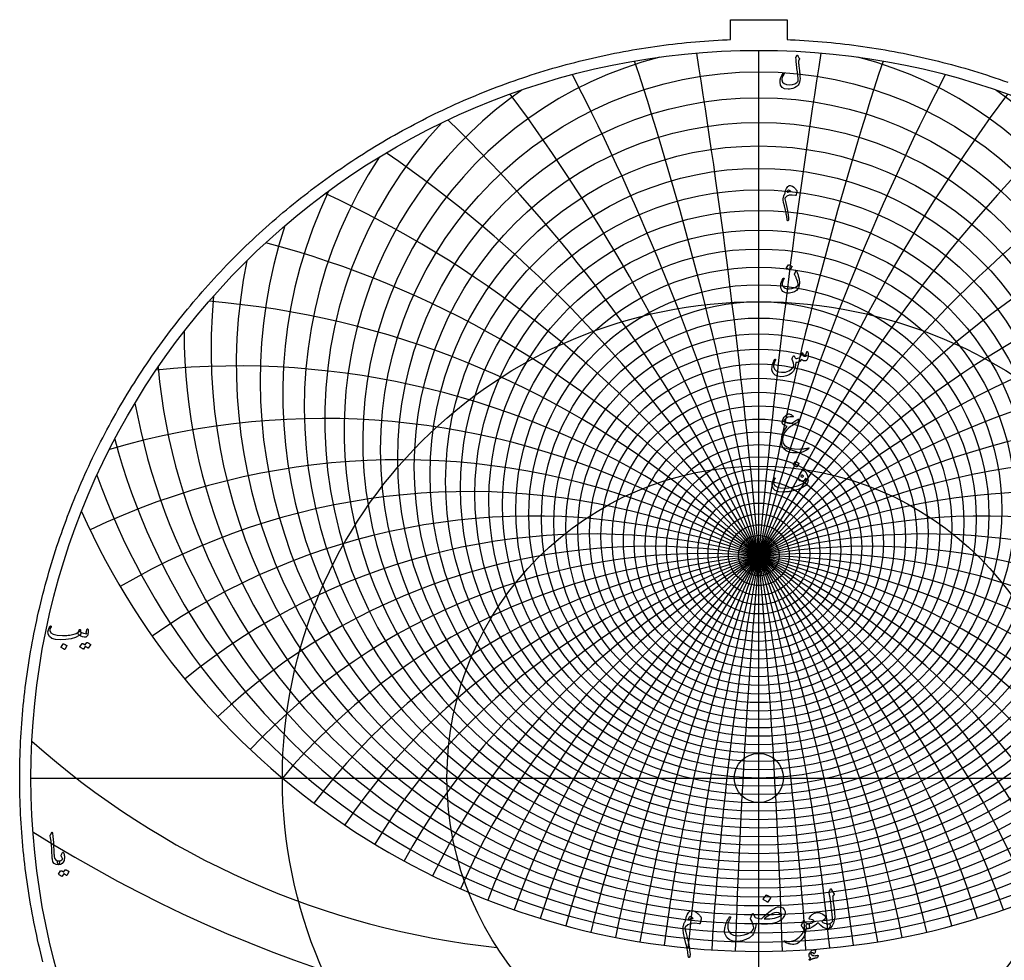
# Model space of a CAD drawing. Header units: millimetres. Extents: x -128 to 128, y -128 to 131.
# Drawn here: x -128 to 42.5, y -31.6 to 131.3 of the extents above; entities that cross this region are included whole.
import ezdxf

# ---------------------------------------------------------------- set-up
doc = ezdxf.new("R2010")
doc.units = ezdxf.units.MM
for name, color, linetype in [('CUT_INNER', 6, 'Continuous'), ('CUT_OUTER', 1, 'Continuous'), ('ENGRAVE', 7, 'Continuous'), ('ENGRAVE_FINE', 8, 'Continuous'), ('TEXT', 5, 'Continuous')]:
    doc.layers.add(name, color=color, linetype=linetype)

msp = doc.modelspace()

# ---------------------------------------------------------------- linework, layer by layer
at = {"layer": 'CUT_INNER'}
msp.add_circle((0, 0), 4.25, dxfattribs=at)
at = {"layer": 'CUT_OUTER'}
msp.add_lwpolyline([(-123.9224, -31.8503), (-124.1155, -31.0893), (-124.3039, -30.3272), (-124.4877, -29.5639), (-124.6667, -28.7995), (-124.8411, -28.034), (-125.0108, -27.2675), (-125.1757, -26.4999), (-125.336, -25.7313), (-125.4915, -24.9618), (-125.6423, -24.1913), (-125.7883, -23.42), (-125.9297, -22.6477), (-126.0663, -21.8746), (-126.1981, -21.1006), (-126.3252, -20.3259), (-126.4476, -19.5504), (-126.5651, -18.7742), (-126.6779, -17.9972), (-126.786, -17.2196), (-126.8893, -16.4413), (-126.9878, -15.6624), (-127.0815, -14.883), (-127.1704, -14.1029), (-127.2545, -13.3224), (-127.3339, -12.5413), (-127.4084, -11.7598), (-127.4782, -10.9778), (-127.5432, -10.1954), (-127.6033, -9.4126), (-127.6587, -8.6294), (-127.7092, -7.846), (-127.755, -7.0622), (-127.7959, -6.2782), (-127.832, -5.4939), (-127.8633, -4.7095), (-127.8898, -3.9248), (-127.9115, -3.1401), (-127.9283, -2.3551), (-127.9404, -1.5701), (-127.9476, -0.7851), (-127.95, 0), (-127.9476, 0.7851), (-127.9404, 1.5701), (-127.9283, 2.3551), (-127.9115, 3.1401), (-127.8898, 3.9248), (-127.8633, 4.7095), (-127.832, 5.4939), (-127.7959, 6.2782), (-127.755, 7.0622), (-127.7092, 7.846), (-127.6587, 8.6294), (-127.6033, 9.4126), (-127.5432, 10.1954), (-127.4782, 10.9778), (-127.4084, 11.7598), (-127.3339, 12.5413), (-127.2545, 13.3224), (-127.1704, 14.1029), (-127.0815, 14.883), (-126.9878, 15.6624), (-126.8893, 16.4413), (-126.786, 17.2196), (-126.6779, 17.9972), (-126.5651, 18.7742), (-126.4476, 19.5504), (-126.3252, 20.3259), (-126.1981, 21.1006), (-126.0663, 21.8746), (-125.9297, 22.6477), (-125.7883, 23.42), (-125.6423, 24.1913), (-125.4915, 24.9618), (-125.336, 25.7313), (-125.1757, 26.4999), (-125.0108, 27.2675), (-124.8411, 28.034), (-124.6667, 28.7995), (-124.4877, 29.5639), (-124.3039, 30.3272), (-124.1155, 31.0893), (-123.9224, 31.8503), (-123.7246, 32.6101), (-123.5222, 33.3686), (-123.3151, 34.1259), (-123.1034, 34.8819), (-122.8871, 35.6366), (-122.6661, 36.3899), (-122.4405, 37.1419), (-122.2103, 37.8925), (-121.9755, 38.6417), (-121.7361, 39.3894), (-121.4921, 40.1356), (-121.2436, 40.8803), (-120.9905, 41.6235), (-120.7328, 42.3651), (-120.4706, 43.1051), (-120.2038, 43.8434), (-119.9325, 44.5802), (-119.6567, 45.3152), (-119.3764, 46.0486), (-119.0916, 46.7802), (-118.8024, 47.51), (-118.5086, 48.2381), (-118.2104, 48.9643), (-117.9077, 49.6887), (-117.6006, 50.4113), (-117.2891, 51.1319), (-116.9731, 51.8506), (-116.6528, 52.5674), (-116.328, 53.2822), (-115.9989, 53.9949), (-115.6654, 54.7057), (-115.3276, 55.4144), (-114.9854, 56.1209), (-114.6389, 56.8254), (-114.288, 57.5278), (-113.9329, 58.2279), (-113.5735, 58.9259), (-113.2098, 59.6217), (-112.8418, 60.3152), (-112.4696, 61.0065), (-112.0932, 61.6954), (-111.7125, 62.382), (-111.3276, 63.0663), (-110.9386, 63.7482), (-110.5453, 64.4277), (-110.1479, 65.1048), (-109.7464, 65.7794), (-109.3407, 66.4516), (-108.9309, 67.1212), (-108.517, 67.7884), (-108.099, 68.4529), (-107.677, 69.1149), (-107.2509, 69.7743), (-106.8207, 70.4311), (-106.3865, 71.0852), (-105.9484, 71.7366), (-105.5062, 72.3854), (-105.0601, 73.0314), (-104.61, 73.6747), (-104.1559, 74.3151), (-103.698, 74.9528), (-103.2361, 75.5877), (-102.7704, 76.2197), (-102.3008, 76.8489), (-101.8273, 77.4751), (-101.35, 78.0985), (-100.8689, 78.7189), (-100.384, 79.3363), (-99.8953, 79.9508), (-99.4029, 80.5622), (-98.9067, 81.1706), (-98.4068, 81.776), (-97.9032, 82.3782), (-97.3958, 82.9774), (-96.8849, 83.5735), (-96.3703, 84.1664), (-95.852, 84.7561), (-95.3301, 85.3426), (-94.8047, 85.926), (-94.2757, 86.5061), (-93.7431, 87.0829), (-93.207, 87.6565), (-92.6674, 88.2267), (-92.1243, 88.7936), (-91.5778, 89.3572), (-91.0277, 89.9175), (-90.4743, 90.4743), (-89.9175, 91.0277), (-89.3572, 91.5778), (-88.7936, 92.1243), (-88.2267, 92.6674), (-87.6565, 93.207), (-87.0829, 93.7431), (-86.5061, 94.2757), (-85.926, 94.8047), (-85.3426, 95.3301), (-84.7561, 95.852), (-84.1664, 96.3703), (-83.5735, 96.8849), (-82.9774, 97.3958), (-82.3782, 97.9032), (-81.776, 98.4068), (-81.1706, 98.9067), (-80.5622, 99.4029), (-79.9508, 99.8953), (-79.3363, 100.384), (-78.7189, 100.8689), (-78.0985, 101.35), (-77.4751, 101.8273), (-76.8489, 102.3008), (-76.2197, 102.7704), (-75.5877, 103.2361), (-74.9528, 103.698), (-74.3151, 104.1559), (-73.6747, 104.61), (-73.0314, 105.0601), (-72.3854, 105.5062), (-71.7366, 105.9484), (-71.0852, 106.3865), (-70.4311, 106.8207), (-69.7743, 107.2509), (-69.1149, 107.677), (-68.4529, 108.099), (-67.7884, 108.517), (-67.1212, 108.9309), (-66.4516, 109.3407), (-65.7794, 109.7464), (-65.1048, 110.1479), (-64.4277, 110.5453), (-63.7482, 110.9386), (-63.0663, 111.3276), (-62.382, 111.7125), (-61.6954, 112.0932), (-61.0065, 112.4696), (-60.3152, 112.8418), (-59.6217, 113.2098), (-58.9259, 113.5735), (-58.2279, 113.9329), (-57.5278, 114.288), (-56.8254, 114.6389), (-56.1209, 114.9854), (-55.4144, 115.3276), (-54.7057, 115.6654), (-53.9949, 115.9989), (-53.2822, 116.328), (-52.5674, 116.6528), (-51.8506, 116.9731), (-51.1319, 117.2891), (-50.4113, 117.6006), (-49.6887, 117.9077), (-48.9643, 118.2104), (-48.2381, 118.5086), (-47.51, 118.8024), (-46.7802, 119.0916), (-46.0486, 119.3764), (-45.3152, 119.6567), (-44.5802, 119.9325), (-43.8434, 120.2038), (-43.1051, 120.4706), (-42.3651, 120.7328), (-41.6235, 120.9905), (-40.8803, 121.2436), (-40.1356, 121.4921), (-39.3894, 121.7361), (-38.6417, 121.9755), (-37.8925, 122.2103), (-37.1419, 122.4405), (-36.3899, 122.6661), (-35.6366, 122.8871), (-34.8819, 123.1034), (-34.1259, 123.3151), (-33.3686, 123.5222), (-32.6101, 123.7246), (-31.8503, 123.9224), (-31.0893, 124.1155), (-30.3272, 124.3039), (-29.5639, 124.4877), (-28.7995, 124.6667), (-28.034, 124.8411), (-27.2675, 125.0108), (-26.4999, 125.1757), (-25.7313, 125.336), (-24.9618, 125.4915), (-24.1913, 125.6423), (-23.42, 125.7883), (-22.6477, 125.9297), (-21.8746, 126.0663), (-21.1006, 126.1981), (-20.3259, 126.3252), (-19.5504, 126.4476), (-18.7742, 126.5651), (-17.9972, 126.6779), (-17.2196, 126.786), (-16.4413, 126.8893), (-15.6624, 126.9878), (-14.883, 127.0815), (-14.1029, 127.1704), (-13.3224, 127.2545), (-12.5413, 127.3339), (-11.7598, 127.4084), (-10.9778, 127.4782), (-10.1954, 127.5432), (-9.4126, 127.6033), (-8.6294, 127.6587), (-7.846, 127.7092), (-7.0622, 127.755), (-6.2782, 127.7959), (-5.4939, 127.832), (-4.9, 127.8557), (-4.9, 131.31), (4.9, 131.31), (4.9, 127.8557), (5.4939, 127.832), (6.2782, 127.7959), (7.0622, 127.755), (7.846, 127.7092), (8.6294, 127.6587), (9.4126, 127.6033), (10.1954, 127.5432), (10.9778, 127.4782), (11.7598, 127.4084), (12.5413, 127.3339), (13.3224, 127.2545), (14.1029, 127.1704), (14.883, 127.0815), (15.6624, 126.9878), (16.4413, 126.8893), (17.2196, 126.786), (17.9972, 126.6779), (18.7742, 126.5651), (19.5504, 126.4476), (20.3259, 126.3252), (21.1006, 126.1981), (21.8746, 126.0663), (22.6477, 125.9297), (23.42, 125.7883), (24.1913, 125.6423), (24.9618, 125.4915), (25.7313, 125.336), (26.4999, 125.1757), (27.2675, 125.0108), (28.034, 124.8411), (28.7995, 124.6667), (29.5639, 124.4877), (30.3272, 124.3039), (31.0893, 124.1155), (31.8503, 123.9224), (32.6101, 123.7246), (33.3686, 123.5222), (34.1259, 123.3151), (34.8819, 123.1034), (35.6366, 122.8871), (36.3899, 122.6661), (37.1419, 122.4405), (37.8925, 122.2103), (38.6417, 121.9755), (39.3894, 121.7361), (40.1356, 121.4921), (40.8803, 121.2436), (41.6235, 120.9905), (42.3651, 120.7328), (43.1051, 120.4706)], dxfattribs=at)
at = {"layer": 'ENGRAVE'}
for points in [[(0, -126), (0, 126)], [(-126, 0), (126, 0)]]:
    msp.add_lwpolyline(points, dxfattribs=at)
for centre, radius in [((0, 0), 126), ((0, 55.2876), 62.5035), ((0, 49.1469), 49.1469), ((0, 0), 82.4783), ((0, 44.8471), 37.6312), ((0, 41.8753), 27.3322), ((0, 39.9259), 17.826), ((0, 0), 53.9894), ((0, 38.8192), 8.7996), ((0, 38.4602), 1.68)]:
    msp.add_circle(centre, radius, dxfattribs=at)
for centre, radius, start, end in [((0, 64.1567), 78.6998, 146.549947, 33.450053), ((0, 77.3876), 99.4876, 180.039534, 359.960466), ((0, 98.2938), 128.3134, 203.97548, 336.02452), ((0, -69.2075), 107.6677, 40, 140), ((0, -69.2075), 107.6677, 40, 140), ((-30.3087, 113.1137), 143.2341, 228.168317, 263.981304)]:
    msp.add_arc(centre, radius, start, end, dxfattribs=at)
at = {"layer": 'ENGRAVE_FINE'}
for centre, radius in [((0, 56.8051), 65.4739), ((0, 53.8771), 59.6445), ((0, 52.5649), 56.8874), ((0, 51.3436), 54.2238), ((0, 50.2063), 51.6459), ((0, 48.16), 46.7204), ((0, 47.2408), 44.3606), ((0, 46.3848), 42.0623), ((0, 45.5881), 39.8207), ((0, 44.1586), 35.4898), ((0, 43.5196), 33.3926), ((0, 42.9277), 31.3361), ((0, 42.3803), 29.317), ((0, 41.4109), 25.3787), ((0, 40.9852), 23.4539), ((0, 40.5967), 21.5551), ((0, 40.2441), 19.6799), ((0, 39.6413), 15.991), ((0, 39.3891), 14.1729), ((0, 39.1685), 12.3697), ((0, 38.9787), 10.5792), ((0, 38.6894), 7.029), ((0, 38.5889), 5.2655), ((0, 38.5174), 3.5074), ((0, 38.4745), 1.7528)]:
    msp.add_circle(centre, radius, dxfattribs=at)
for centre, radius, start, end in [((0, 58.4392), 68.5662, 104.474496, 75.525504), ((-1230.6478, -69.2075), 1235.3486, 1.8208537, 9.0703161), ((-1230.6478, -69.2075), 1235.3486, 1.8208537, 9.0703161), ((1230.6478, -69.2075), 1235.3486, 170.9296839, 178.1791463), ((1230.6478, -69.2075), 1235.3486, 170.9296839, 178.1791463), ((-610.614, -69.2075), 620.0337, 3.6477373, 18.1709387), ((-610.614, -69.2075), 620.0337, 3.6477373, 18.1709387), ((610.614, -69.2075), 620.0337, 161.8290613, 176.3522627), ((610.614, -69.2075), 620.0337, 161.8290613, 176.3522627), ((-401.8214, -69.2075), 415.9962, 5.486755, 27.332415), ((-401.8214, -69.2075), 415.9962, 5.486755, 27.332415), ((401.8214, -69.2075), 415.9962, 152.667585, 174.513245), ((401.8214, -69.2075), 415.9962, 152.667585, 174.513245), ((0, 60.2006), 71.7922, 124.801633, 55.198367), ((-295.8147, -69.2075), 314.7994, 7.344159, 36.585691), ((-295.8147, -69.2075), 314.7994, 7.344159, 36.585691), ((295.8147, -69.2075), 314.7994, 143.414309, 172.655841), ((295.8147, -69.2075), 314.7994, 143.414309, 172.655841), ((0, 62.1018), 75.1651, 136.97823, 43.02177), ((-230.8942, -69.2075), 254.7636, 9.226433, 45.962094), ((-230.8942, -69.2075), 254.7636, 9.226433, 45.962094), ((230.8942, -69.2075), 254.7636, 134.037906, 170.773567), ((230.8942, -69.2075), 254.7636, 134.037906, 170.773567), ((-186.486, -69.2075), 215.3355, 11.140372, 55.492982), ((-186.486, -69.2075), 215.3355, 11.140372, 55.492982), ((186.486, -69.2075), 215.3355, 124.507018, 168.859628), ((186.486, -69.2075), 215.3355, 124.507018, 168.859628), ((0, 66.3813), 82.4134, 154.69046, 25.30954), ((-153.7655, -69.2075), 187.713, 13.093178, 65.208864), ((-153.7655, -69.2075), 187.713, 13.093178, 65.208864), ((153.7655, -69.2075), 187.713, 114.791136, 166.906822), ((153.7655, -69.2075), 187.713, 114.791136, 166.906822), ((0, 68.7939), 86.3252, 161.893034, 18.106966), ((-128.3134, -69.2075), 167.5013, 15.092561, 75.137638), ((-128.3134, -69.2075), 167.5013, 15.092561, 75.137638), ((128.3134, -69.2075), 167.5013, 104.862362, 164.907439), ((128.3134, -69.2075), 167.5013, 104.862362, 164.907439), ((0, 71.4156), 90.4572, 168.420935, 11.579065), ((-107.6677, -69.2075), 152.2652, 17.146853, 85.301517), ((-107.6677, -69.2075), 152.2652, 17.146853, 85.301517), ((0, 74.2707), 94.8348, 174.434401, 5.565599), ((107.6677, -69.2075), 152.2652, 94.698483, 162.853147), ((107.6677, -69.2075), 152.2652, 94.698483, 162.853147), ((-90.344, -69.2075), 140.5502, 19.26514, 95.711992), ((-90.344, -69.2075), 140.5502, 19.26514, 95.711992), ((0, 80.7995), 104.4497, 185.310853, 354.689147), ((90.344, -69.2075), 140.5502, 84.288008, 160.73486), ((90.344, -69.2075), 140.5502, 84.288008, 160.73486), ((0, 84.5452), 109.7614, 190.30301, 349.69699), ((-75.3898, -69.2075), 131.438, 21.457412, 106.362162), ((-75.3898, -69.2075), 131.438, 21.457412, 106.362162), ((75.3898, -69.2075), 131.438, 73.637838, 158.542588), ((75.3898, -69.2075), 131.438, 73.637838, 158.542588), ((0, 88.671), 115.4698, 195.057441, 344.942559), ((-62.162, -69.2075), 124.324, 23.734738, 115.544112), ((-62.162, -69.2075), 124.324, 23.734738, 115.544112), ((62.162, -69.2075), 124.324, 64.455888, 156.265262), ((62.162, -69.2075), 124.324, 64.455888, 156.265262), ((0, 93.2318), 121.6314, 199.606392, 340.393608), ((-50.2063, -69.2075), 118.7982, 26.109467, 120.519718), ((-50.2063, -69.2075), 118.7982, 26.109467, 120.519718), ((50.2063, -69.2075), 118.7982, 59.480282, 153.890533), ((50.2063, -69.2075), 118.7982, 59.480282, 153.890533), ((-39.1878, -69.2075), 114.5776, 28.59547, 125.068875), ((-39.1878, -69.2075), 114.5776, 28.59547, 125.068875), ((39.1878, -69.2075), 114.5776, 54.931125, 151.40453), ((39.1878, -69.2075), 114.5776, 54.931125, 151.40453), ((-28.8495, -69.2075), 111.4658, 31.208416, 129.246732), ((-28.8495, -69.2075), 111.4658, 31.208416, 129.246732), ((28.8495, -69.2075), 111.4658, 50.753268, 148.791584), ((28.8495, -69.2075), 111.4658, 50.753268, 148.791584), ((-18.9847, -69.2075), 109.3287, 33.966107, 133.101185), ((-18.9847, -69.2075), 109.3287, 33.966107, 133.101185), ((18.9847, -69.2075), 109.3287, 46.898815, 146.033893), ((18.9847, -69.2075), 109.3287, 46.898815, 146.033893), ((-9.4197, -69.2075), 108.079, 36.888867, 136.673671), ((-9.4197, -69.2075), 108.079, 36.888867, 136.673671), ((9.4197, -69.2075), 108.079, 43.326329, 143.111133), ((9.4197, -69.2075), 108.079, 43.326329, 143.111133), ((0, 189.2977), 235.0162, 237.678517, 302.321483)]:
    msp.add_arc(centre, radius, start, end, dxfattribs=at)
at = {"layer": 'TEXT'}
for points in [[(6.5722, 125.1412), (6.5849, 125.1634), (6.6012, 125.1793), (6.6212, 125.1888), (6.6448, 125.192), (6.6683, 125.1879), (6.6883, 125.1756), (6.7046, 125.1552), (6.7173, 125.1267), (6.7849, 124.9602), (6.8571, 124.8164), (6.9337, 124.6953), (7.0149, 124.5968), (7.039, 124.5614), (7.0458, 124.5206), (7.0353, 124.4743), (7.0077, 124.4226), (6.99, 124.3977), (6.9732, 124.3736), (6.9573, 124.3505), (6.9423, 124.3283), (6.9283, 124.3074), (6.9151, 124.2883), (6.9029, 124.2711), (6.8915, 124.2557), (6.8725, 124.2276), (6.8589, 124.194), (6.8507, 124.155), (6.848, 124.1105), (6.8566, 123.9851), (6.8679, 123.8483), (6.882, 123.7002), (6.8988, 123.5408), (6.9178, 123.37), (6.9387, 123.1878), (6.9614, 122.9944), (6.9859, 122.7896), (7.0133, 122.5852), (7.0376, 122.3931), (7.0587, 122.2132), (7.0766, 122.0456), (7.0918, 121.8898), (7.1047, 121.7453), (7.1154, 121.6122), (7.1238, 121.4904), (7.1333, 121.1297), (7.1038, 120.7881), (7.0353, 120.4656), (6.9278, 120.1621), (6.823, 119.9839), (6.6611, 119.8192), (6.442, 119.6681), (6.1657, 119.5307), (5.8663, 119.4168), (5.5851, 119.3365), (5.322, 119.2898), (5.077, 119.2767), (4.4637, 119.361), (4.0246, 119.5924), (3.7597, 119.9707), (3.669, 120.496), (3.7007, 120.8875), (3.8032, 121.2708), (3.9765, 121.646), (4.2206, 122.0129), (4.2392, 122.0343), (4.2587, 122.0474), (4.2791, 122.0524), (4.3004, 122.0492), (4.3231, 122.0406), (4.3403, 122.0293), (4.3521, 122.0152), (4.3585, 121.9984), (4.363, 121.9735), (4.3621, 121.9494), (4.3557, 121.9263), (4.344, 121.9041), (4.1775, 121.5797), (4.0627, 121.3035), (3.9996, 121.0753), (3.9883, 120.8952), (4.1094, 120.5073), (4.3712, 120.2365), (4.7735, 120.0828), (5.3165, 120.046), (5.806, 120.0991), (6.222, 120.222), (6.5645, 120.4148), (6.8335, 120.6775), (6.8278, 120.8043), (6.818, 120.9524), (6.8042, 121.1218), (6.7863, 121.3125), (6.7638, 121.5251), (6.7364, 121.7598), (6.704, 122.0168), (6.6665, 122.296), (6.6311, 122.5841), (6.5976, 122.8676), (6.5658, 123.1466), (6.5359, 123.421), (6.5082, 123.6909), (6.4833, 123.9563), (6.461, 124.2171), (6.4415, 124.4734), (6.4125, 124.7202), (6.4139, 124.7483), (6.4179, 124.7746), (6.4247, 124.7991), (6.4343, 124.8218)], [(4.5145, 101.1583), (4.5342, 101.2742), (4.5572, 101.3896), (4.5832, 101.5046), (4.6125, 101.6192), (4.6458, 101.7324), (4.6842, 101.8433), (4.7275, 101.9519), (4.7758, 102.0583), (4.8829, 102.2511), (4.9935, 102.4012), (5.1079, 102.5087), (5.2258, 102.5736), (5.4054, 102.6049), (5.6032, 102.5682), (5.8192, 102.4634), (6.0532, 102.2905), (6.1176, 102.2352), (6.1802, 102.178), (6.241, 102.1191), (6.3, 102.0583), (6.3576, 101.9957), (6.4143, 101.9313), (6.4701, 101.865), (6.525, 101.797), (6.5531, 101.7575), (6.5722, 101.719), (6.5822, 101.6813), (6.5831, 101.6446), (6.5586, 101.4965), (6.5359, 101.3642), (6.515, 101.2479), (6.496, 101.1474), (6.4792, 101.0642), (6.4651, 100.9995), (6.4538, 100.9535), (6.4452, 100.926), (6.4238, 100.8925), (6.3962, 100.8716), (6.3621, 100.8634), (6.3218, 100.868), (5.7597, 100.9469), (5.2712, 100.9006), (4.8561, 100.7292), (4.5145, 100.4325), (4.4905, 100.3962), (4.4764, 100.3599), (4.4723, 100.3236), (4.4782, 100.2873), (4.6061, 99.7983), (4.7286, 99.2893), (4.8457, 98.7604), (4.9573, 98.2115), (5.0834, 97.473), (5.1351, 96.9413), (5.1124, 96.6166), (5.0153, 96.4986), (4.9759, 96.5077), (4.9446, 96.5422), (4.9214, 96.602), (4.9065, 96.6873), (4.8888, 96.8651), (4.8647, 97.0502), (4.8343, 97.2426), (4.7976, 97.4422), (4.7554, 97.6486), (4.7087, 97.8613), (4.6574, 98.0804), (4.6016, 98.3059), (4.4152, 99.0621), (4.2913, 99.6613), (4.2301, 100.1036), (4.2315, 100.3889), (4.2521, 100.5216), (4.2777, 100.6439), (4.3083, 100.7557), (4.344, 100.8571), (4.3832, 100.948), (4.4247, 101.0285), (4.4685, 101.0986), (4.5145, 101.1583)], [(4.8919, 101.4268), (4.9591, 101.4547), (5.0298, 101.4804), (5.1042, 101.5037), (5.1823, 101.5248), (5.2635, 101.5436), (5.3474, 101.5602), (5.434, 101.5745), (5.5234, 101.5865), (5.3977, 101.6822), (5.2893, 101.7444), (5.1981, 101.773), (5.1242, 101.768), (5.0362, 101.7249), (4.9681, 101.6536), (4.9201, 101.5543), (4.8919, 101.4268)], [(5.1605, 88.8557), (5.1696, 88.8648), (5.1823, 88.8702), (5.1986, 88.872), (5.2185, 88.8702), (5.3596, 88.813), (5.4925, 88.7432), (5.6173, 88.6606), (5.7339, 88.5654), (5.7452, 88.5508), (5.7502, 88.5363), (5.7488, 88.5218), (5.7411, 88.5073), (5.4, 87.9557), (5.3873, 87.9425), (5.371, 87.9394), (5.351, 87.9462), (5.3274, 87.9629), (5.307, 87.9775), (5.2748, 87.9992), (5.2308, 88.0283), (5.175, 88.0646), (5.1065, 88.1081), (5.0244, 88.1589), (4.9287, 88.217), (4.8194, 88.2823), (4.8048, 88.2932), (4.7976, 88.3041), (4.7976, 88.315), (4.8048, 88.3258)], [(6.5032, 87.767), (6.564, 87.6445), (6.623, 87.5166), (6.6801, 87.3832), (6.7355, 87.2444), (6.7881, 87.0992), (6.8371, 86.9468), (6.8825, 86.7871), (6.9242, 86.6202), (6.96, 86.4539), (6.9877, 86.2891), (7.0072, 86.1255), (7.0185, 85.9633), (7.0217, 85.8021), (7.0167, 85.6413), (7.0036, 85.4809), (6.9823, 85.321), (6.9469, 85.1532), (6.8988, 84.998), (6.838, 84.8556), (6.7645, 84.7258), (6.5146, 84.4305), (6.1857, 84.2051), (5.7779, 84.0495), (5.2911, 83.9637), (4.9391, 83.9551), (4.6306, 84.0019), (4.3657, 84.1039), (4.1444, 84.2613), (3.9779, 84.4636), (3.8631, 84.7004), (3.8001, 84.9717), (3.7887, 85.2775), (3.83, 85.6014), (3.9175, 85.9125), (4.0514, 86.211), (4.2315, 86.4968), (4.26, 86.5295), (4.2877, 86.5476), (4.3145, 86.5512), (4.3403, 86.5404), (4.3644, 86.5177), (4.3712, 86.4859), (4.3607, 86.4451), (4.3331, 86.3952), (4.1534, 86.0355), (4.0645, 85.7111), (4.0663, 85.4222), (4.1589, 85.1686), (4.3281, 84.9654), (4.5671, 84.8202), (4.8761, 84.7331), (5.2548, 84.7041), (5.7126, 84.749), (6.1204, 84.8692), (6.4783, 85.0647), (6.7863, 85.3355), (6.7926, 85.345), (6.7972, 85.3591), (6.7999, 85.3777), (6.8008, 85.4008), (6.7904, 85.5828), (6.7518, 85.7946), (6.6851, 86.0364), (6.5903, 86.3081), (6.5368, 86.4449), (6.4851, 86.5721), (6.4352, 86.6898), (6.3871, 86.798), (6.3404, 86.8962), (6.2946, 86.984), (6.2496, 87.0614), (6.2056, 87.1283), (6.1848, 87.1632), (6.173, 87.1954), (6.1703, 87.2249), (6.1766, 87.2517), (6.3944, 87.7887), (6.4148, 87.82), (6.4397, 87.8269), (6.4692, 87.8092), (6.5032, 87.767)], [(8.2815, 73.7922), (8.2942, 73.8239), (8.3105, 73.8466), (8.3304, 73.8602), (8.354, 73.8647), (8.3844, 73.8611), (8.4103, 73.8502), (8.4316, 73.8321), (8.4484, 73.8067), (8.4897, 73.7159), (8.5192, 73.6034), (8.5368, 73.4692), (8.5427, 73.3131), (8.5269, 73.0582), (8.4792, 72.8159), (8.3998, 72.5864), (8.2887, 72.3696), (8.2506, 72.3174), (8.2089, 72.277), (8.1635, 72.2485), (8.1145, 72.2317), (7.9371, 72.2203), (7.7462, 72.2516), (7.5416, 72.3256), (7.3234, 72.4422), (7.1397, 72.1904), (6.9224, 72.023), (6.6715, 71.94), (6.3871, 71.9414), (6.3778, 71.7883), (6.3644, 71.6411), (6.347, 71.4997), (6.3254, 71.3643), (6.2998, 71.2339), (6.2701, 71.1076), (6.2363, 70.9853), (6.1984, 70.8672), (6.1104, 70.654), (5.9915, 70.4571), (5.8418, 70.2765), (5.6613, 70.1123), (5.239, 69.8311), (4.7921, 69.6333), (4.3208, 69.519), (3.825, 69.4881), (3.2666, 69.5639), (2.8252, 69.7621), (2.5009, 70.0828), (2.2935, 70.526), (2.2654, 70.6857), (2.2609, 70.8744), (2.2799, 71.0922), (2.3226, 71.3389), (2.3911, 71.6093), (2.4877, 71.8905), (2.6124, 72.1827), (2.7653, 72.4857), (2.7776, 72.5048), (2.7925, 72.5184), (2.8102, 72.5265), (2.8306, 72.5293), (2.8511, 72.5274), (2.8688, 72.522), (2.8837, 72.5129), (2.896, 72.5002), (2.9041, 72.4816), (2.9069, 72.4621), (2.9041, 72.4417), (2.896, 72.4204), (2.7018, 72.0171), (2.5766, 71.6855), (2.5204, 71.4256), (2.5331, 71.2373), (2.7163, 70.8223), (3.0048, 70.5206), (3.3986, 70.3323), (3.8976, 70.2575), (4.5953, 70.3019), (5.1859, 70.4789), (5.6695, 70.7882), (6.046, 71.2301), (6.0446, 71.5213), (5.997, 71.8289), (5.9031, 72.1527), (5.7629, 72.493), (5.7452, 72.5274), (5.7357, 72.5583), (5.7343, 72.5855), (5.7411, 72.6091), (5.7801, 72.6901), (5.8173, 72.7661), (5.8527, 72.837), (5.8863, 72.903), (5.918, 72.9632), (5.948, 73.0165), (5.9761, 73.063), (6.0024, 73.1026), (6.0174, 73.1194), (6.0333, 73.1262), (6.0501, 73.1231), (6.0677, 73.1099), (6.0768, 73.0999), (6.0895, 73.0845), (6.1058, 73.0636), (6.1258, 73.0373), (6.1485, 73.0056), (6.173, 72.9684), (6.1993, 72.9257), (6.2274, 72.8776), (6.2846, 72.7851), (6.3327, 72.718), (6.3717, 72.6762), (6.4016, 72.6599), (6.5903, 72.644), (6.779, 72.6762), (6.9677, 72.7565), (7.1565, 72.8849), (7.2249, 72.9702), (7.2925, 73.1099), (7.3592, 73.3041), (7.425, 73.5526), (7.4314, 73.5762), (7.4431, 73.5962), (7.4604, 73.6125), (7.4831, 73.6252), (7.5044, 73.6334), (7.5248, 73.6361), (7.5443, 73.6334), (7.5629, 73.6252), (7.5906, 73.5799), (7.601, 73.4946), (7.5942, 73.3694), (7.5702, 73.2043), (7.7167, 73.1144), (7.8732, 73.0555), (8.0397, 73.0273), (8.2161, 73.0301), (8.2139, 73.0831), (8.2071, 73.1262), (8.1957, 73.1593), (8.1798, 73.1825), (8.1617, 73.2043), (8.1508, 73.226), (8.1472, 73.2478), (8.1508, 73.2696)], [(5.0153, 63.0334), (5.1292, 63.0642), (5.253, 63.0624), (5.3868, 63.0279), (5.5306, 62.9608), (5.6039, 62.917), (5.6713, 62.8728), (5.7327, 62.8281), (5.7883, 62.783), (5.838, 62.7378), (5.8818, 62.6931), (5.9196, 62.6489), (5.9516, 62.6051), (5.9729, 62.5625), (5.9643, 62.5362), (5.9258, 62.5262), (5.8573, 62.5325), (5.4231, 62.5616), (5.0208, 62.4672), (4.6502, 62.2495), (4.3113, 61.9084), (4.3018, 61.8861), (4.3022, 61.863), (4.3127, 61.8389), (4.3331, 61.814), (4.598, 61.6153), (4.8847, 61.4838), (5.1931, 61.4193), (5.5234, 61.4221), (5.5828, 61.4339), (5.6595, 61.462), (5.7534, 61.5064), (5.8645, 61.5672), (6.0668, 61.6906), (6.2456, 61.7995), (6.4007, 61.8938), (6.5323, 61.9737), (6.6402, 62.039), (6.7246, 62.0898), (6.7854, 62.1261), (6.8226, 62.1479), (6.8757, 62.1647), (6.9042, 62.1497), (6.9083, 62.103), (6.8879, 62.0245), (6.8094, 61.8185), (6.7409, 61.6652), (6.6824, 61.5645), (6.6339, 61.5164), (6.4844, 61.4454), (6.3263, 61.3631), (6.1596, 61.2694), (5.9843, 61.1644), (5.8003, 61.048), (5.6078, 60.9204), (5.4066, 60.7813), (5.1968, 60.6309), (4.7758, 60.2576), (4.4565, 59.8198), (4.2387, 59.3177), (4.1226, 58.7511), (4.1171, 58.4426), (4.1661, 58.1559), (4.2696, 57.891), (4.4274, 57.6479), (4.8216, 57.3222), (5.4018, 57.0999), (6.168, 56.981), (7.1202, 56.9656), (7.2674, 56.9747), (7.4259, 56.9874), (7.5958, 57.0037), (7.777, 57.0237), (7.9691, 57.0477), (8.1717, 57.0763), (8.3847, 57.1094), (8.6081, 57.1471), (8.6466, 57.1511), (8.6752, 57.1489), (8.6938, 57.1403), (8.7024, 57.1253), (8.6666, 57.0518), (8.5228, 56.9402), (8.271, 56.7905), (7.9113, 56.6027), (7.6926, 56.4997), (7.5012, 56.4231), (7.337, 56.3727), (7.2, 56.3487), (6.6901, 56.3106), (6.2274, 56.3051), (5.8119, 56.3323), (5.4435, 56.3922), (4.7486, 56.6512), (4.2605, 57.0654), (3.9792, 57.6347), (3.9048, 58.3592), (3.9874, 59.1199), (4.177, 59.7908), (4.4737, 60.3719), (4.8774, 60.8632), (4.6152, 60.9802), (4.402, 61.0991), (4.2378, 61.2197), (4.1226, 61.3422), (4.0913, 61.3917), (4.07, 61.4457), (4.0586, 61.5042), (4.0573, 61.5672), (4.0822, 61.7369), (4.1208, 61.8975), (4.1729, 62.049), (4.2387, 62.1914), (4.4124, 62.4781), (4.5998, 62.714), (4.8008, 62.8991), (5.0153, 63.0334)], [(6.3254, 54.7801), (6.3345, 54.7892), (6.3472, 54.7947), (6.3635, 54.7965), (6.3835, 54.7947), (6.5245, 54.7375), (6.6575, 54.6676), (6.7822, 54.5851), (6.8988, 54.4898), (6.9101, 54.4753), (6.9151, 54.4608), (6.9138, 54.4463), (6.906, 54.4318), (6.5649, 53.8801), (6.5522, 53.867), (6.5359, 53.8638), (6.5159, 53.8706), (6.4923, 53.8874), (6.4719, 53.9019), (6.4397, 53.9237), (6.3957, 53.9527), (6.3399, 53.989), (6.2714, 54.0326), (6.1893, 54.0834), (6.0936, 54.1414), (5.9843, 54.2068), (5.9698, 54.2176), (5.9625, 54.2285), (5.9625, 54.2394), (5.9698, 54.2503)], [(7.6101, 53.2269), (7.7548, 53.2373), (7.8986, 53.1816), (8.0415, 53.0595), (8.1835, 52.8713), (8.31, 52.6263), (8.4067, 52.3342), (8.4733, 51.9949), (8.5101, 51.6084), (8.5142, 51.4682), (8.5046, 51.338), (8.4815, 51.2178), (8.4448, 51.1076), (8.315, 50.8875), (8.1218, 50.6775), (7.865, 50.4775), (7.5448, 50.2874), (7.364, 50.1992), (7.1773, 50.1159), (6.9848, 50.0377), (6.7863, 49.9644), (6.5815, 49.8961), (6.3699, 49.8329), (6.1514, 49.7746), (5.9262, 49.7213), (5.7001, 49.6734), (5.4789, 49.6314), (5.2628, 49.5954), (5.0516, 49.5652), (4.845, 49.5414), (4.6424, 49.5244), (4.444, 49.5142), (4.2496, 49.5108), (3.439, 49.5766), (2.8433, 49.7884), (2.4628, 50.1463), (2.2972, 50.6503), (2.2922, 50.7673), (2.299, 50.9007), (2.3176, 51.0504), (2.348, 51.2164), (2.3974, 51.3988), (2.4659, 51.5757), (2.5535, 51.7472), (2.6601, 51.9132), (2.676, 51.9323), (2.6946, 51.9459), (2.7159, 51.954), (2.7399, 51.9568), (2.7631, 51.9536), (2.7817, 51.9441), (2.7957, 51.9282), (2.8052, 51.9059), (2.8098, 51.8814), (2.8089, 51.8588), (2.8025, 51.8379), (2.7907, 51.8188), (2.5948, 51.4333), (2.5294, 51.1039), (2.5948, 50.8308), (2.7907, 50.614), (3.223, 50.3881), (3.7651, 50.2547), (4.417, 50.2139), (5.1786, 50.2656), (5.5127, 50.3137), (5.8473, 50.3781), (6.1823, 50.4589), (6.5177, 50.5559), (6.8532, 50.6694), (7.1882, 50.7991), (7.5228, 50.9452), (7.8569, 51.1076), (8.0347, 51.2096), (8.169, 51.3199), (8.2597, 51.4383), (8.3069, 51.5648), (8.2815, 51.6519), (8.2415, 51.7318), (8.1871, 51.8043), (8.1181, 51.8697), (8.11, 51.8728), (8.1, 51.8678), (8.0882, 51.8547), (8.0746, 51.8334), (7.9703, 51.6655), (7.8532, 51.5394), (7.7235, 51.455), (7.581, 51.4124), (7.3207, 51.4088), (7.1202, 51.485), (6.9795, 51.641), (6.8988, 51.8769), (6.9002, 52.0851), (6.9696, 52.3396), (7.107, 52.6404), (7.3125, 52.9874), (7.3774, 53.0731), (7.4486, 53.1416), (7.5262, 53.1929), (7.6101, 53.2269)], [(7.6899, 52.2035), (7.7167, 52.2362), (7.7244, 52.2688), (7.7131, 52.3015), (7.6827, 52.3342), (7.5593, 52.4131), (7.4504, 52.4322), (7.356, 52.3913), (7.2762, 52.2906), (7.2658, 52.2598), (7.2635, 52.2326), (7.2694, 52.209), (7.2835, 52.189), (7.3851, 52.1246), (7.4867, 52.1055), (7.5883, 52.1319), (7.6899, 52.2035)], [(-117.4741, 25.3838), (-117.4666, 25.3799), (-117.4596, 25.376), (-117.4531, 25.3722), (-117.4471, 25.3683), (-117.441, 25.3639), (-117.4345, 25.3586), (-117.4275, 25.3523), (-117.42, 25.3451), (-117.3575, 25.2715), (-117.3329, 25.167), (-117.3459, 25.0315), (-117.3967, 24.8651), (-117.4437, 24.7639), (-117.4916, 24.7005), (-117.5404, 24.6749), (-117.5903, 24.687), (-117.6154, 24.6991), (-117.6367, 24.7044), (-117.6541, 24.703), (-117.6677, 24.6947), (-118.3025, 24.3473), (-119.0612, 24.1025), (-119.9438, 23.9602), (-120.9503, 23.9205), (-121.7641, 23.9902), (-122.3787, 24.176), (-122.7938, 24.478), (-123.0096, 24.896), (-123.043, 25.0935), (-123.0503, 25.2909), (-123.0314, 25.4883), (-122.9864, 25.6857), (-122.925, 25.8604), (-122.849, 26.0205), (-122.7585, 26.1662), (-122.6535, 26.2973), (-122.6337, 26.3138), (-122.6129, 26.3244), (-122.5911, 26.3293), (-122.5683, 26.3283), (-122.5471, 26.3191), (-122.5296, 26.307), (-122.5161, 26.292), (-122.5064, 26.2741), (-122.5021, 26.2567), (-122.5045, 26.2354), (-122.5137, 26.2102), (-122.5296, 26.1812), (-122.6419, 26.0167), (-122.7154, 25.856), (-122.7503, 25.6993), (-122.7464, 25.5464), (-122.5625, 25.1631), (-122.1348, 24.8883), (-121.4632, 24.7218), (-120.5477, 24.6638), (-120.2963, 24.6676), (-120.0454, 24.6793), (-119.795, 24.6986), (-119.5451, 24.7257), (-119.2971, 24.7605), (-119.0525, 24.8031), (-118.8113, 24.8535), (-118.5735, 24.9115), (-118.3427, 24.9773), (-118.1535, 25.0431), (-118.0059, 25.1089), (-117.9, 25.1747), (-117.8591, 25.2096), (-117.8216, 25.2522), (-117.7875, 25.3025), (-117.7567, 25.3605), (-117.7279, 25.4254), (-117.6996, 25.496), (-117.6718, 25.5725), (-117.6445, 25.6547), (-117.6338, 25.6799), (-117.6174, 25.7012), (-117.5951, 25.7186), (-117.5671, 25.7322), (-117.5371, 25.7394), (-117.509, 25.738), (-117.4829, 25.7278), (-117.4587, 25.7089), (-117.4393, 25.6828), (-117.4277, 25.6509), (-117.4238, 25.6131), (-117.4277, 25.5696)], [(-117.7064, 24.7644), (-117.7906, 24.8443), (-117.8341, 24.9444), (-117.8371, 25.0649), (-117.7993, 25.2057), (-117.7175, 25.332), (-117.6425, 25.4089), (-117.5743, 25.4365), (-117.5129, 25.4147), (-117.2225, 25.2226), (-116.9322, 25.0876), (-116.6419, 25.0097), (-116.3516, 24.9889), (-116.3414, 24.9909), (-116.3341, 24.9967), (-116.3298, 25.0064), (-116.3283, 25.0199), (-116.3356, 25.0455), (-116.3574, 25.0838), (-116.3937, 25.1346), (-116.4445, 25.198), (-116.4541, 25.2173), (-116.46, 25.2367), (-116.4619, 25.256), (-116.46, 25.2754), (-116.2741, 25.8096), (-116.2654, 25.8299), (-116.2548, 25.8444), (-116.2422, 25.8531), (-116.2277, 25.856), (-116.2132, 25.8536), (-116.2006, 25.8464), (-116.19, 25.8343), (-116.1812, 25.8173), (-116.1232, 25.6436), (-116.0883, 25.4709), (-116.0767, 25.2991), (-116.0883, 25.1283), (-116.1261, 24.9159), (-116.1774, 24.7431), (-116.2422, 24.6101), (-116.3206, 24.5167), (-116.3801, 24.4654), (-116.4348, 24.4276), (-116.4846, 24.4035), (-116.5296, 24.3928), (-116.789, 24.387), (-117.0716, 24.447), (-117.3774, 24.5728), (-117.7064, 24.7644)], [(-120.4083, 23.2315), (-120.3987, 23.2412), (-120.3851, 23.247), (-120.3677, 23.2489), (-120.3464, 23.247), (-120.1959, 23.186), (-120.0541, 23.1115), (-119.9211, 23.0235), (-119.7967, 22.9218), (-119.7846, 22.9064), (-119.7793, 22.8909), (-119.7808, 22.8754), (-119.789, 22.8599), (-120.1529, 22.2715), (-120.1664, 22.2575), (-120.1838, 22.2541), (-120.2051, 22.2614), (-120.2303, 22.2793), (-120.2521, 22.2947), (-120.2864, 22.318), (-120.3333, 22.3489), (-120.3929, 22.3876), (-120.4659, 22.4341), (-120.5535, 22.4883), (-120.6556, 22.5502), (-120.7722, 22.6199), (-120.7877, 22.6315), (-120.7954, 22.6431), (-120.7954, 22.6547), (-120.7877, 22.6664)], [(-116.3283, 23.4483), (-116.3187, 23.458), (-116.3051, 23.4638), (-116.2877, 23.4657), (-116.2664, 23.4638), (-116.1902, 23.4352), (-116.1164, 23.4038), (-116.045, 23.3694), (-115.9761, 23.3322), (-115.9091, 23.2915), (-115.8435, 23.247), (-115.7794, 23.1986), (-115.7167, 23.1464), (-115.7046, 23.1304), (-115.6993, 23.1135), (-115.7008, 23.0955), (-115.709, 23.0767), (-116.0806, 22.4883), (-116.0908, 22.4805), (-116.1058, 22.4805), (-116.1256, 22.4883), (-116.1503, 22.5038), (-116.1672, 22.518), (-116.1948, 22.5376), (-116.233, 22.5626), (-116.2819, 22.5928), (-116.3419, 22.6289), (-116.4135, 22.6712), (-116.4967, 22.7198), (-116.5916, 22.7747), (-116.8858, 22.318), (-116.8993, 22.3039), (-116.9167, 22.3005), (-116.938, 22.3078), (-116.9632, 22.3257), (-116.985, 22.3412), (-117.0193, 22.3644), (-117.0662, 22.3954), (-117.1258, 22.4341), (-117.1988, 22.4805), (-117.2864, 22.5347), (-117.3885, 22.5967), (-117.5051, 22.6664), (-117.5172, 22.678), (-117.5225, 22.6896), (-117.5211, 22.7012), (-117.5129, 22.7128), (-117.1335, 23.278), (-117.1238, 23.2876), (-117.1103, 23.2935), (-117.0929, 23.2954), (-117.0716, 23.2935), (-117.0067, 23.2724), (-116.9438, 23.248), (-116.8829, 23.2201), (-116.8238, 23.1889), (-116.7667, 23.1548), (-116.7116, 23.1183), (-116.6583, 23.0793), (-116.6071, 23.038)], [(-122.3923, -9.4453), (-122.3773, -9.422), (-122.3633, -9.4065), (-122.3502, -9.3988), (-122.3381, -9.3988), (-122.3197, -9.409), (-122.3033, -9.4395), (-122.2888, -9.4903), (-122.2762, -9.5614), (-122.2123, -10.1396), (-122.16, -10.6743), (-122.1194, -11.1654), (-122.0904, -11.613), (-122.0717, -11.9957), (-122.0546, -12.3388), (-122.0388, -12.6422), (-122.0246, -12.9059), (-122.0122, -13.1299), (-122.0023, -13.3143), (-121.9948, -13.459), (-121.9897, -13.564), (-121.921, -13.8785), (-121.7691, -14.1098), (-121.5339, -14.2578), (-121.2155, -14.3227), (-121.127, -14.3459), (-121.0704, -14.4001), (-121.0457, -14.4853), (-121.0529, -14.6014), (-121.0892, -14.7843), (-121.1284, -14.9149), (-121.1705, -14.9933), (-121.2155, -15.0195), (-121.6636, -14.9604), (-121.9936, -14.7833), (-122.2055, -14.4882), (-122.2994, -14.0749), (-122.3142, -13.8773), (-122.3275, -13.6791), (-122.3393, -13.4805), (-122.3497, -13.2814), (-122.3592, -13.0818), (-122.3681, -12.8817), (-122.3766, -12.6811), (-122.3846, -12.4801), (-122.3991, -12.0966), (-122.4194, -11.7514), (-122.4455, -11.4444), (-122.4775, -11.1756), (-122.5152, -10.9174), (-122.5588, -10.6424), (-122.6081, -10.3503), (-122.6633, -10.0414), (-122.6705, -9.9857), (-122.6691, -9.9349), (-122.6589, -9.889), (-122.64, -9.8478)], [(-120.751, -13.3859), (-120.5342, -12.9059), (-120.5023, -12.8532), (-120.4684, -12.8343), (-120.4326, -12.8493), (-120.3949, -12.8982), (-120.3252, -13.0445), (-120.271, -13.1972), (-120.2323, -13.3561), (-120.2091, -13.5214), (-120.2018, -13.6939), (-120.211, -13.8746), (-120.2367, -14.0636), (-120.2788, -14.2607), (-120.407, -14.5927), (-120.6059, -14.8298), (-120.8754, -14.972), (-121.2155, -15.0195), (-121.2547, -14.9948), (-121.2949, -14.9207), (-121.336, -14.7974), (-121.3781, -14.6246), (-121.3902, -14.5322), (-121.3878, -14.4562), (-121.3709, -14.3967), (-121.3394, -14.3536), (-121.3142, -14.3372), (-121.2852, -14.3265), (-121.2523, -14.3217), (-121.2155, -14.3227), (-121.0012, -14.3159), (-120.8149, -14.2724), (-120.6567, -14.192), (-120.5265, -14.0749), (-120.5207, -14.0657), (-120.5188, -14.0536), (-120.5207, -14.0386), (-120.5265, -14.0207), (-120.557, -13.9114), (-120.602, -13.8001), (-120.6615, -13.6869), (-120.7355, -13.5717), (-120.7597, -13.5282), (-120.7704, -13.4827), (-120.7675, -13.4353), (-120.751, -13.3859)], [(-120.062, -15.8943), (-120.0523, -15.8846), (-120.0388, -15.8788), (-120.0213, -15.8769), (-120, -15.8788), (-119.9238, -15.9074), (-119.85, -15.9388), (-119.7787, -15.9732), (-119.7097, -16.0104), (-119.6427, -16.0511), (-119.5771, -16.0956), (-119.513, -16.144), (-119.4504, -16.1962), (-119.4383, -16.2122), (-119.4329, -16.2291), (-119.4344, -16.247), (-119.4426, -16.2659), (-119.8142, -16.8543), (-119.8244, -16.862), (-119.8394, -16.862), (-119.8592, -16.8543), (-119.8839, -16.8388), (-119.9009, -16.8245), (-119.9284, -16.8049), (-119.9667, -16.78), (-120.0155, -16.7498), (-120.0755, -16.7137), (-120.1471, -16.6714), (-120.2304, -16.6228), (-120.3252, -16.5678), (-120.6194, -17.0246), (-120.6329, -17.0386), (-120.6504, -17.042), (-120.6717, -17.0348), (-120.6968, -17.0169), (-120.7186, -17.0014), (-120.7529, -16.9782), (-120.7999, -16.9472), (-120.8594, -16.9085), (-120.9325, -16.862), (-121.02, -16.8078), (-121.1221, -16.7459), (-121.2388, -16.6762), (-121.2509, -16.6646), (-121.2562, -16.653), (-121.2547, -16.6414), (-121.2465, -16.6298), (-120.8671, -16.0646), (-120.8575, -16.0549), (-120.8439, -16.0491), (-120.8265, -16.0472), (-120.8052, -16.0491), (-120.7404, -16.0702), (-120.6775, -16.0946), (-120.6165, -16.1224), (-120.5575, -16.1536), (-120.5004, -16.1878), (-120.4452, -16.2243), (-120.392, -16.2632), (-120.3407, -16.3046)], [(1.2484, -20.2791), (1.2605, -20.267), (1.2774, -20.2597), (1.2992, -20.2573), (1.3258, -20.2597), (1.5139, -20.336), (1.6911, -20.4291), (1.8575, -20.5392), (2.0129, -20.6662), (2.028, -20.6856), (2.0347, -20.7049), (2.0329, -20.7243), (2.0226, -20.7436), (1.5677, -21.4791), (1.5508, -21.4966), (1.529, -21.5009), (1.5024, -21.4918), (1.471, -21.4694), (1.4437, -21.4501), (1.4008, -21.421), (1.3421, -21.3823), (1.2677, -21.3339), (1.1764, -21.2759), (1.0669, -21.2081), (0.9393, -21.1307), (0.7935, -21.0436), (0.7742, -21.0291), (0.7645, -21.0146), (0.7645, -21.0001), (0.7742, -20.9856)], [(12.2032, -19.7081), (12.2685, -19.5503), (12.3194, -19.4251), (12.3556, -19.3325), (12.3774, -19.2726), (12.3944, -19.2345), (12.4161, -19.2073), (12.4427, -19.191), (12.4742, -19.1856), (12.5099, -19.1916), (12.5395, -19.2097), (12.5631, -19.24), (12.5806, -19.2823), (12.6611, -19.4898), (12.7573, -19.6767), (12.8692, -19.843), (12.9968, -19.9888), (13.0325, -20.0354), (13.0427, -20.088), (13.0276, -20.1466), (12.9871, -20.2114), (12.7742, -20.5114), (12.7887, -20.6456), (12.8032, -20.7775), (12.8177, -20.9069), (12.8323, -21.0339), (12.8468, -21.1585), (12.8613, -21.2807), (12.8758, -21.4005), (12.8903, -21.5178), (13.024, -22.6041), (13.1056, -23.4533), (13.1353, -24.0654), (13.1129, -24.4404), (12.9302, -25.1208), (12.6919, -25.6235), (12.398, -25.9483), (12.0484, -26.0952), (12.0387, -26.0952), (12.029, -26.0952), (12.0194, -26.0952), (12.0097, -26.0952), (11.9522, -26.0408), (11.9153, -25.9162), (11.899, -25.7214), (11.9032, -25.4565), (11.9123, -25.3585), (11.9395, -25.2872), (11.9849, -25.2424), (12.0484, -25.2243), (12.294, -25.1753), (12.4984, -25.0864), (12.6617, -24.9575), (12.7839, -24.7888), (12.7757, -24.5862), (12.7609, -24.3557), (12.7394, -24.0974), (12.7113, -23.8114), (12.6771, -23.4987), (12.6375, -23.1606), (12.5924, -22.797), (12.5419, -22.4081), (12.4954, -22.0259), (12.4524, -21.6823), (12.4131, -21.3775), (12.3774, -21.1114), (12.3466, -20.8839), (12.3218, -20.6952), (12.303, -20.5452), (12.2903, -20.4339), (12.1935, -19.8823), (12.1905, -19.8279), (12.1911, -19.7807), (12.1954, -19.7408), (12.2032, -19.7081)], [(-12.7355, -24.8759), (-12.7092, -24.7213), (-12.6786, -24.5674), (-12.6439, -24.4141), (-12.6048, -24.2614), (-12.5604, -24.1105), (-12.5093, -23.9626), (-12.4515, -23.8177), (-12.3871, -23.6759), (-12.2444, -23.4188), (-12.0968, -23.2186), (-11.9444, -23.0753), (-11.7871, -22.9888), (-11.5476, -22.947), (-11.2839, -22.996), (-10.996, -23.1358), (-10.6839, -23.3662), (-10.598, -23.44), (-10.5145, -23.5162), (-10.4335, -23.5948), (-10.3548, -23.6759), (-10.278, -23.7593), (-10.2024, -23.8452), (-10.128, -23.9335), (-10.0548, -24.0243), (-10.0173, -24.0769), (-9.9919, -24.1283), (-9.9786, -24.1785), (-9.9774, -24.2275), (-10.0101, -24.425), (-10.0403, -24.6013), (-10.0681, -24.7564), (-10.0935, -24.8904), (-10.1159, -25.0014), (-10.1347, -25.0876), (-10.1498, -25.149), (-10.1613, -25.1856), (-10.1897, -25.2303), (-10.2266, -25.2581), (-10.272, -25.269), (-10.3258, -25.263), (-11.0752, -25.1577), (-11.7266, -25.2194), (-12.28, -25.4481), (-12.7355, -25.8436), (-12.7675, -25.892), (-12.7863, -25.9404), (-12.7917, -25.9888), (-12.7839, -26.0372), (-12.6133, -26.6892), (-12.45, -27.3678), (-12.294, -28.0731), (-12.1452, -28.8049), (-11.977, -29.7896), (-11.9081, -30.4985), (-11.9383, -30.9315), (-12.0677, -31.0888), (-12.1204, -31.0767), (-12.1621, -31.0307), (-12.1929, -30.9509), (-12.2129, -30.8372), (-12.2365, -30.6001), (-12.2685, -30.3533), (-12.3091, -30.0968), (-12.3581, -29.8307), (-12.4143, -29.5555), (-12.4766, -29.2718), (-12.545, -28.9797), (-12.6194, -28.6791), (-12.8679, -27.6708), (-13.0331, -26.8718), (-13.1147, -26.2821), (-13.1129, -25.9017), (-13.0854, -25.7248), (-13.0512, -25.5618), (-13.0104, -25.4127), (-12.9629, -25.2775), (-12.9106, -25.1562), (-12.8552, -25.0489), (-12.7969, -24.9554), (-12.7355, -24.8759)], [(3.5129, -22.292), (3.8504, -22.3416), (4.1371, -22.5001), (4.373, -22.7674), (4.5581, -23.1436), (4.5786, -23.2876), (4.5629, -23.4485), (4.5109, -23.6263), (4.4226, -23.821), (4.321, -24.0085), (4.229, -24.1646), (4.1468, -24.2892), (4.0742, -24.3823), (3.6508, -24.7307), (3.0774, -25.0017), (2.354, -25.1952), (1.4806, -25.3114), (0.955, -25.3368), (0.4524, -25.3259), (-0.0272, -25.2787), (-0.4839, -25.1952), (-0.5915, -25.9047), (-0.7306, -26.4751), (-0.9012, -26.9063), (-1.1032, -27.1985), (-1.6331, -27.6491), (-2.2355, -27.9847), (-2.9105, -28.2055), (-3.6581, -28.3114), (-4.445, -28.2745), (-5.0734, -28.0476), (-5.5433, -27.6309), (-5.8548, -27.0243), (-5.8815, -26.9302), (-5.9032, -26.8319), (-5.9202, -26.7294), (-5.9323, -26.6226), (-5.9383, -26.5123), (-5.9371, -26.3989), (-5.9286, -26.2824), (-5.9129, -26.163), (-5.879, -25.9516), (-5.8355, -25.7432), (-5.7823, -25.5379), (-5.7194, -25.3356), (-5.6474, -25.1369), (-5.5669, -24.9424), (-5.478, -24.7522), (-5.3806, -24.5662), (-5.3374, -24.4906), (-5.2948, -24.4186), (-5.2527, -24.3503), (-5.2113, -24.2856), (-5.1711, -24.2245), (-5.1327, -24.167), (-5.0961, -24.1132), (-5.0613, -24.063), (-5.0365, -24.0345), (-5.0105, -24.017), (-4.9833, -24.0104), (-4.9548, -24.0146), (-4.9246, -24.0261), (-4.9016, -24.0412), (-4.8859, -24.0599), (-4.8774, -24.0823), (-4.875, -24.1077), (-4.8774, -24.1356), (-4.8847, -24.1658), (-4.8968, -24.1985), (-4.9675, -24.3055), (-5.0347, -24.4235), (-5.0982, -24.5523), (-5.1581, -24.692), (-5.2839, -25.0495), (-5.3613, -25.3864), (-5.3903, -25.7027), (-5.371, -25.9985), (-5.1901, -26.5604), (-4.8605, -26.9686), (-4.3821, -27.2233), (-3.7548, -27.3243), (-3.1488, -27.2958), (-2.5597, -27.1815), (-1.9875, -26.9813), (-1.4323, -26.6952), (-1.2647, -26.5761), (-1.1202, -26.4315), (-0.9986, -26.2616), (-0.9, -26.0662), (-0.8885, -26.039), (-0.8831, -26.0057), (-0.8837, -25.9664), (-0.8903, -25.921), (-0.9756, -25.488), (-1.0863, -25.1081), (-1.2224, -24.7815), (-1.3839, -24.5081), (-1.4159, -24.4579), (-1.4347, -24.4138), (-1.4401, -24.3757), (-1.4323, -24.3436), (-1.1323, -23.5501), (-1.0893, -23.4902), (-1.0476, -23.4654), (-1.0071, -23.4757), (-0.9677, -23.521), (-0.6097, -24.1307), (-0.4179, -24.2214), (-0.1718, -24.2904), (0.1288, -24.3376), (0.4839, -24.363), (0.9054, -23.9523), (1.3282, -23.5718), (1.7522, -23.2216), (2.1774, -22.9017), (2.5839, -22.6349), (2.9419, -22.4444), (3.2516, -22.3301), (3.5129, -22.292)], [(3.9871, -23.7243), (3.6901, -23.4981), (3.3798, -23.3614), (3.0563, -23.3142), (2.7194, -23.3565), (2.354, -23.4854), (1.9355, -23.6976), (1.4637, -23.9934), (0.9387, -24.3726), (1.895, -24.3757), (2.7218, -24.2686), (3.4192, -24.0515), (3.9871, -23.7243)], [(12.0484, -25.2243), (12.1899, -25.2454), (12.2855, -25.3089), (12.3351, -25.4148), (12.3387, -25.563), (12.2915, -25.7922), (12.2274, -25.9573), (12.1464, -26.0583), (12.0484, -26.0952), (11.6026, -26.0547), (11.1556, -25.8751), (10.7075, -25.5563), (10.2581, -25.0985), (9.6913, -25.5382), (9.2105, -25.8509), (8.8155, -26.0366), (8.5065, -26.0952), (8.4042, -26.0722), (8.3202, -26.0033), (8.2542, -25.8884), (8.2065, -25.7275), (8.1925, -25.5146), (8.2379, -25.3597), (8.3425, -25.263), (8.5065, -25.2243), (8.6555, -25.2097), (8.8028, -25.1856), (8.9483, -25.1517), (9.0919, -25.1081), (9.2338, -25.0543), (9.3738, -24.9896), (9.512, -24.914), (9.6484, -24.8275), (9.4808, -24.6908), (9.2782, -24.5807), (9.0405, -24.4972), (8.7677, -24.4404), (8.7429, -24.4301), (8.7266, -24.4089), (8.7188, -24.3769), (8.7194, -24.3339), (8.7653, -24.1858), (8.8645, -24.0218), (9.0169, -23.8422), (9.2226, -23.6468), (9.6514, -23.3898), (10.1056, -23.296), (10.5853, -23.3656), (11.0903, -23.5985), (11.3044, -23.7472), (11.4532, -23.8936), (11.5367, -24.0376), (11.5548, -24.1791), (11.5016, -24.3315), (11.371, -24.4985), (11.1629, -24.6799), (10.8774, -24.8759), (11.0813, -25.0283), (11.3444, -25.1372), (11.6667, -25.2025), (12.0484, -25.2243)], [(-12.2323, -24.5178), (-12.1427, -24.4806), (-12.0484, -24.4464), (-11.9492, -24.4153), (-11.8452, -24.3872), (-11.7369, -24.3621), (-11.625, -24.34), (-11.5095, -24.3209), (-11.3903, -24.3049), (-11.5579, -24.1773), (-11.7024, -24.0944), (-11.824, -24.0563), (-11.9226, -24.063), (-12.0399, -24.1204), (-12.1306, -24.2154), (-12.1948, -24.3479), (-12.2323, -24.5178)], [(7.4129, -25.4952), (7.7129, -24.721), (7.7462, -24.6593), (7.7782, -24.6291), (7.8091, -24.6303), (7.8387, -24.663), (7.9198, -24.7985), (7.9984, -24.9146), (8.0746, -25.0114), (8.1484, -25.0888), (8.2294, -25.1481), (8.3177, -25.1904), (8.4133, -25.2158), (8.5161, -25.2243), (8.6177, -25.2509), (8.6903, -25.3307), (8.7339, -25.4638), (8.7484, -25.6501), (8.7339, -25.8376), (8.6903, -25.9743), (8.6177, -26.0601), (8.5161, -26.0952), (8.4381, -26.0989), (8.3589, -26.1001), (8.2784, -26.0989), (8.1968, -26.0952), (8.1829, -26.0989), (8.1702, -26.1097), (8.1587, -26.1279), (8.1484, -26.1533), (8.0964, -26.6112), (7.9694, -27.0557), (7.7673, -27.487), (7.4903, -27.9049), (7.1813, -28.2684), (6.8831, -28.5364), (6.5958, -28.7087), (6.3194, -28.7856), (6.0593, -28.8055), (5.821, -28.8073), (5.6044, -28.791), (5.4097, -28.7565), (5.3144, -28.7299), (5.2125, -28.6985), (5.1039, -28.6622), (4.9887, -28.621), (4.8674, -28.5739), (4.7407, -28.5194), (4.6086, -28.4577), (4.471, -28.3888), (4.4365, -28.3731), (4.4105, -28.3549), (4.3929, -28.3343), (4.3839, -28.3114), (4.3778, -28.2805), (4.379, -28.2557), (4.3875, -28.237), (4.4032, -28.2243), (4.4238, -28.2128), (4.4468, -28.2073), (4.4722, -28.2079), (4.5, -28.2146), (4.8048, -28.2763), (5.0903, -28.3065), (5.3565, -28.3053), (5.6032, -28.2726), (5.8473, -28.2082), (6.0859, -28.1214), (6.3191, -28.0123), (6.5468, -27.8807), (6.7697, -27.7274), (6.9883, -27.5529), (7.2027, -27.3572), (7.4129, -27.1404), (7.5708, -26.9426), (7.696, -26.746), (7.7885, -26.5507), (7.8484, -26.3565), (7.8308, -26.221), (7.7589, -26.0662), (7.6325, -25.892), (7.4516, -25.6985), (7.4202, -25.6567), (7.4032, -25.6089), (7.4008, -25.5551), (7.4129, -25.4952)], [(10.027, -31.1517), (9.9324, -31.1694), (9.8447, -31.1862), (9.7637, -31.202), (9.6895, -31.217), (9.6226, -31.2315), (9.5634, -31.246), (9.5119, -31.2606), (9.4681, -31.2751), (9.4237, -31.2916), (9.3702, -31.3123), (9.3076, -31.337), (9.2359, -31.3658), (9.1551, -31.3991), (9.0653, -31.4375), (8.9664, -31.4808), (8.8585, -31.5291), (8.8145, -31.5436), (8.7768, -31.5436), (8.7455, -31.5291), (8.7206, -31.5001), (8.7056, -31.4288), (8.7478, -31.3458), (8.8471, -31.251), (9.0036, -31.1444), (8.8839, -31.0764), (8.7931, -31.0029), (8.7315, -30.924), (8.6988, -30.8396), (8.6924, -30.6804), (8.7315, -30.5075), (8.8158, -30.3211), (8.9456, -30.121), (9.1003, -29.9419), (9.2595, -29.818), (9.4232, -29.7495), (9.5915, -29.7364), (9.6854, -29.7599), (9.7494, -29.8089), (9.7834, -29.8833), (9.7875, -29.9831), (9.7712, -30.0911), (9.744, -30.19), (9.7058, -30.2798), (9.6569, -30.3606), (9.6079, -30.4173), (9.5625, -30.4422), (9.5208, -30.4354), (9.4827, -30.3968), (9.4391, -30.3392), (9.3883, -30.297), (9.3302, -30.2703), (9.2649, -30.2589), (9.1964, -30.2589), (9.1361, -30.2735), (9.0839, -30.3025), (9.0399, -30.346), (9.0077, -30.3987), (8.9982, -30.4476), (9.0113, -30.493), (9.0472, -30.5347), (9.1815, -30.6341), (9.3448, -30.7071), (9.5371, -30.7538), (9.7585, -30.7743), (9.7777, -30.7736), (9.7993, -30.7715), (9.8231, -30.7681), (9.8492, -30.7634), (9.8775, -30.7577), (9.9082, -30.7516), (9.9411, -30.745), (9.9762, -30.738), (10.0143, -30.7309), (10.0488, -30.7244), (10.0796, -30.7182), (10.1069, -30.7126), (10.1309, -30.7078), (10.1522, -30.7044), (10.1708, -30.7024), (10.1867, -30.7017), (10.2166, -30.7049), (10.2411, -30.7144), (10.2602, -30.7303), (10.2738, -30.7525), (10.2824, -30.7738), (10.2865, -30.7942), (10.286, -30.8137), (10.281, -30.8323), (10.2107, -30.9639), (10.145, -31.061), (10.0837, -31.1236), (10.027, -31.1517)]]:
    msp.add_lwpolyline(points, close=True, dxfattribs=at)

doc.saveas('drawing.dxf')
